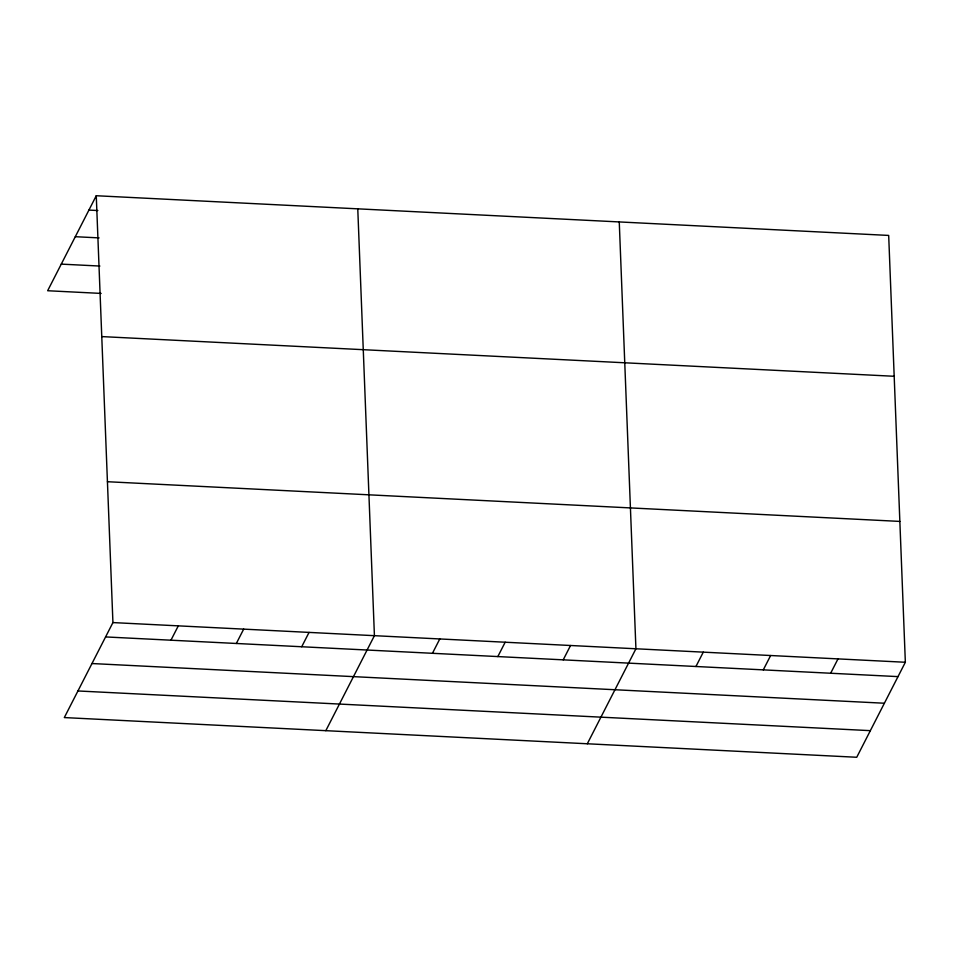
<?xml version="1.0" encoding="UTF-8"?>
<svg xmlns="http://www.w3.org/2000/svg" width="953" height="953" viewBox="0 0 953 953"><rect width="100%" height="100%" fill="white"/><g stroke="black" fill="none" stroke-linecap="round" stroke-linejoin="round"><path stroke-width="1.43" d="M96.265 195.734L112.93 622.583L64.316 717.573L856.735 757.266L905.35 662.264L888.684 235.427L96.265 195.734L47.65 290.736L101.137 293.417M170.956 640.202L178.306 625.859M236.332 643.478L243.682 629.123M301.708 646.753L309.058 632.399M325.819 730.677L374.422 635.675L357.768 208.826M432.459 653.293L439.798 638.951M497.835 656.569L505.173 642.227M563.211 659.845L570.549 645.503M587.31 743.769L635.925 648.779L619.259 221.93M695.94 666.492L703.278 652.15M763.293 669.864L770.643 655.521M830.647 673.247L837.997 658.892M88.915 210.089L97.837 210.53M75.299 236.701L99.076 237.893M61.266 264.124L99.898 266.054M101.757 336.588L894.188 376.28M107.427 481.718L899.846 521.41M112.93 622.583L905.35 662.264M105.58 636.926L898.012 676.618M91.965 663.538L884.384 703.231M77.932 690.961L870.351 730.653"/></g></svg>
